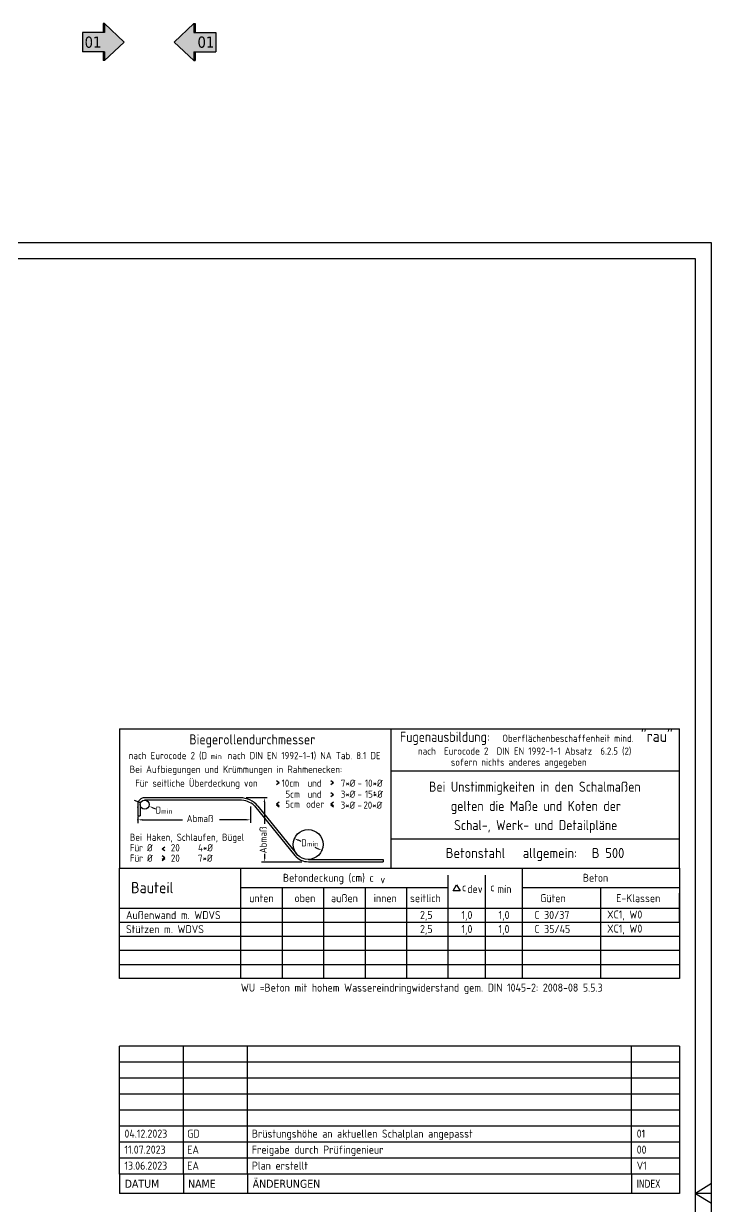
# Model space of a CAD drawing. Extents: x 30.7 to 127.4, y -29 to 23.
# Drawn here: x 98.16 to 108.91, y -4.36 to 14.11 of the extents above; entities that cross this region are included whole.
import ezdxf
from ezdxf.enums import TextEntityAlignment as Align

# ---------------------------------------------------------------- set-up
doc = ezdxf.new("R2010")
doc.units = 0
doc.header["$LTSCALE"] = 0.5
doc.linetypes.add('AUSGEZOGEN', pattern=[1000.01, 1000, 0.01])
for name, color, linetype in [('BET-ANS', 7, 'Continuous'), ('grau_hell', 7, 'Continuous'), ('INDEX', 7, 'Continuous'), ('OBJEKT', 7, 'Continuous'), ('RAHMEN', 7, 'Continuous'), ('STEMPEL', 7, 'Continuous'), ('TEXT', 7, 'Continuous')]:
    doc.layers.add(name, color=color, linetype=linetype)
doc.layers.add('NOPLOT', color=7, linetype='Continuous', plot=False)
doc.styles.add('helv', font='tahoma.ttf')
doc.styles.add('txt', font='isocp.shx')

# ---------------------------------------------------------------- blocks, each defined once
blk = doc.blocks.new('Plankopf-ER')
at = {"layer": 'RAHMEN', "color": 7, "linetype": 'Continuous'}
for p, q in [((-0.5, 4.6), (-18, 4.6)), ((-18, 4.1), (-18, 4.6)), ((-16, 4.1), (-16, 4.6)), ((-14, 4.1), (-14, 4.6)), ((-2, 4.1), (-2, 4.6)), ((-0.5, 4.6), (-0.5, 4.1)), ((-0.5, 4.1), (-18, 4.1)), ((-18, 3.6), (-18, 4.1)), ((-16, 3.6), (-16, 4.1)), ((-14, 3.6), (-14, 4.1)), ((-2, 3.6), (-2, 4.1)), ((-0.5, 4.1), (-0.5, 3.6)), ((-0.5, 3.6), (-18, 3.6)), ((-18, 3.1), (-18, 3.6)), ((-16, 3.1), (-16, 3.6)), ((-14, 3.1), (-14, 3.6)), ((-2, 3.1), (-2, 3.6)), ((-0.5, 3.6), (-0.5, 3.1)), ((-0.5, 3.1), (-18, 3.1)), ((-18, 2.6), (-18, 3.1)), ((-16, 2.6), (-16, 3.1)), ((-14, 2.6), (-14, 3.1)), ((-2, 2.6), (-2, 3.1)), ((-0.5, 3.1), (-0.5, 2.6)), ((-0.5, 2.6), (-18, 2.6)), ((-18, 2.1), (-18, 2.6)), ((-16, 2.1), (-16, 2.6)), ((-14, 2.1), (-14, 2.6)), ((-2, 2.1), (-2, 2.6)), ((-0.5, 2.6), (-0.5, 2.1)), ((-0.5, 2.1), (-18, 2.1)), ((-18, 1.6), (-18, 2.1)), ((-16, 1.6), (-16, 2.1)), ((-14, 1.6), (-14, 2.1)), ((-2, 1.6), (-2, 2.1)), ((-0.5, 2.1), (-0.5, 1.6)), ((-0.5, 1.6), (-18, 1.6)), ((-18, 1.1), (-18, 1.6)), ((-16, 1.1), (-16, 1.6)), ((-14, 1.1), (-14, 1.6)), ((-2, 1.1), (-2, 1.6)), ((-0.5, 1.6), (-0.5, 1.1)), ((-0.5, 1.1), (-18, 1.1)), ((-18, 0.6), (-18, 1.1)), ((-16, 0.6), (-16, 1.1)), ((-14, 0.6), (-14, 1.1)), ((-2, 0.6), (-2, 1.1)), ((-0.5, 1.1), (-0.5, 0.6)), ((-0.5, 0.6), (-18, 0.6)), ((-18, 0.6), (-18, 0)), ((-16, 0.6), (-16, 0)), ((-14, 0.6), (-14, 0)), ((-2, 0.6), (-2, 0)), ((-0.5, 0.6), (-0.5, 0)), ((-0.5, 0), (-18, 0))]:
    blk.add_line(p, q, dxfattribs=at)
at = {"layer": 'RAHMEN', "color": 7, "linetype": 'Continuous', "style": 'txt'}
for tag, p in [('INDEX-D8', (-17.841, 4.242)), ('INDEX-N8', (-15.876, 4.242)), ('INDEX-X8', (-13.857, 4.242)), ('INDEX8', (-1.833, 4.242)), ('INDEX-D7', (-17.841, 3.742)), ('INDEX-N7', (-15.876, 3.742)), ('INDEX-X7', (-13.857, 3.742)), ('INDEX7', (-1.833, 3.742)), ('INDEX-D6', (-17.841, 3.242)), ('INDEX-N6', (-15.876, 3.242)), ('INDEX-X6', (-13.857, 3.242)), ('INDEX6', (-1.833, 3.242)), ('INDEX-D5', (-17.841, 2.742)), ('INDEX-N5', (-15.876, 2.742)), ('INDEX-X5', (-13.857, 2.742)), ('INDEX5', (-1.833, 2.742)), ('INDEX-D4', (-17.841, 2.242)), ('INDEX-N4', (-15.876, 2.242)), ('INDEX-X4', (-13.857, 2.242)), ('INDEX4', (-1.833, 2.242)), ('INDEX-D3', (-17.841, 1.742)), ('INDEX-N3', (-15.876, 1.742)), ('INDEX-X3', (-13.857, 1.742)), ('INDEX3', (-1.833, 1.742)), ('INDEX-D2', (-17.841, 1.242)), ('INDEX-N2', (-15.876, 1.242)), ('INDEX-X2', (-13.857, 1.242)), ('INDEX2', (-1.833, 1.242)), ('INDEX-D1', (-17.841, 0.742)), ('INDEX-N1', (-15.876, 0.742)), ('INDEX-X1', (-13.857, 0.742)), ('INDEX1', (-1.833, 0.742))]:
    blk.add_attdef(tag, p, '', height=0.25, dxfattribs=at)
at = {"layer": 'STEMPEL', "color": 7, "linetype": 'Continuous', "style": 'helv'}
for s, p in [('DATUM', (-17.833, 0.176)), ('NAME', (-15.853, 0.176)), ('ÄNDERUNGEN', (-13.833, 0.176))]:
    blk.add_text(s, height=0.25, dxfattribs=at).set_placement(p)
at = {"layer": 'STEMPEL', "color": 7, "linetype": 'Continuous', "style": 'helv', "width": 0.8}
blk.add_text('INDEX', height=0.25, dxfattribs=at).set_placement((-1.833, 0.176))
blk = doc.blocks.new('A1-57-0')
at = {"layer": 'RAHMEN'}
for p, q in [((137.9, 59.4), (0, 59.4)), ((137.9, 0), (137.9, 59.4))]:
    blk.add_line(p, q, dxfattribs=at)
at = {"layer": 'RAHMEN', "color": 5}
for p, q in [((137.4, 58.9), (2, 58.9)), ((137.4, 0.5), (137.4, 58.9))]:
    blk.add_line(p, q, dxfattribs=at)
at = {"layer": 'RAHMEN', "color": 7, "linetype": 'Continuous'}
for p, q in [((137.9, 30.01), (137.4, 29.7)), ((137.4, 29.7), (137.9, 29.39))]:
    blk.add_line(p, q, dxfattribs=at)
blk = doc.blocks.new('hin_ind5')
at = {"layer": 'grau_hell', "linetype": 'AUSGEZOGEN'}
h = blk.add_hatch(color=9, dxfattribs=at)
h.dxf.hatch_style = 2
h.paths.add_polyline_path([(0, 0), (0.619, -0.577), (0.619, -0.3), (1.306, -0.3), (1.306, 0.3), (0.619, 0.3), (0.619, 0.577)])
h.paths.add_polyline_path([(0.34, -0.274), (1.311, -0.274), (1.311, 0.274), (0.34, 0.274)], flags=9)
at = {"layer": 'OBJEKT', "linetype": 'AUSGEZOGEN'}
for points in [[(0.619, 0.3), (0.66, 0.3), (0.66, 0.577), (0.619, 0.577)], [(0.619, -0.577), (0.66, -0.577), (0.66, -0.3), (0.619, -0.3)]]:
    blk.add_hatch(color=1, dxfattribs=at).paths.add_polyline_path(points)
at = {"layer": 'OBJEKT', "color": 1, "linetype": 'AUSGEZOGEN'}
for p, q in [((0, 0), (0.619, 0.577)), ((0.619, 0.577), (0.619, 0.3)), ((0.619, 0.577), (0.66, 0.577)), ((0.66, 0.577), (0.66, 0.3)), ((0, 0), (0.619, -0.577)), ((0.619, 0.3), (1.306, 0.3)), ((1.306, 0.3), (1.306, -0.3)), ((0.619, -0.3), (0.619, -0.577)), ((0.619, -0.3), (1.306, -0.3)), ((0.66, -0.3), (0.66, -0.577))]:
    blk.add_line(p, q, dxfattribs=at)
at = {"layer": 'OBJEKT', "color": 7, "linetype": 'AUSGEZOGEN'}
blk.add_line((0.619, -0.577), (0.66, -0.577), dxfattribs=at)
at = {"layer": 'INDEX', "color": 1, "linetype": 'Continuous', "style": 'helv'}
blk.add_attdef('INDEX', text='', height=0.35, rotation=360, dxfattribs=at).set_placement((1.259, 0), align=Align.MIDDLE_RIGHT)

msp = doc.modelspace()

# ---------------------------------------------------------------- linework, layer by layer
at = {"layer": 'RAHMEN', "color": 5, "linetype": 'Continuous'}
for p, q in [((99.6553, 3.0982), (108.4053, 3.0982)), ((99.6553, 3.0982), (99.6553, 0.9191)), ((103.9046, 0.9191), (103.9046, 3.0982)), ((108.4053, 0.9191), (108.4053, 3.0982)), ((108.4053, 0.0656), (108.4053, 0.5279))]:
    msp.add_line(p, q, dxfattribs=at)
at = {"layer": 'RAHMEN', "color": 7, "linetype": 'AUSGEZOGEN'}
for p, q in [((103.9046, 2.4407), (108.4053, 2.4407)), ((102.1534, 2.2555), (102.1098, 2.286)), ((102.1534, 2.2555), (102.1098, 2.2249)), ((103.0033, 2.2555), (102.9597, 2.286)), ((103.0033, 2.2555), (102.9597, 2.2249)), ((103.0038, 2.0657), (102.9602, 2.0963)), ((103.0038, 2.0657), (102.9602, 2.0352)), ((102.1098, 1.9276), (102.1534, 1.9582)), ((102.1098, 1.9276), (102.1534, 1.8971)), ((102.1098, 1.9082), (102.1534, 1.8777)), ((102.9597, 1.9276), (103.0033, 1.9582)), ((102.9597, 1.9276), (103.0033, 1.8971)), ((102.9597, 1.9082), (103.0033, 1.8777)), ((103.9046, 1.3768), (108.4053, 1.3768)), ((100.3248, 1.2249), (100.3684, 1.2554)), ((100.3248, 1.2249), (100.3684, 1.1943)), ((100.3684, 1.084), (100.3248, 1.1146)), ((100.3684, 1.084), (100.3248, 1.0534)), ((100.3684, 1.0646), (100.3248, 1.034)), ((99.6553, 0.2966), (108.4053, 0.2966)), ((99.6553, 0.0766), (108.4053, 0.0766)), ((99.6553, -0.1434), (108.4053, -0.1434)), ((99.6553, -0.3634), (108.4053, -0.3634)), ((99.6553, -0.5834), (108.4053, -0.5834))]:
    msp.add_line(p, q, dxfattribs=at)
at = {"layer": 'RAHMEN', "color": 7, "linetype": 'Continuous'}
for p, q in [((99.985, 1.9395), (99.8917, 1.9754)), ((99.9447, 1.9137), (99.9447, 1.7366)), ((99.9801, 1.9137), (99.9801, 1.7366)), ((101.5466, 2.02), (100.051, 2.02)), ((101.5339, 1.9846), (100.051, 1.9846)), ((100.1708, 1.868), (100.2178, 1.8499)), ((101.638, 2.0234), (101.9642, 2.0234)), ((101.7046, 1.884), (101.7046, 1.6306)), ((101.7691, 1.8953), (102.399, 1.12)), ((101.8176, 1.8911), (102.4237, 1.145)), ((101.9218, 1.956), (101.9218, 1.6151)), ((99.9447, 1.7366), (99.9801, 1.7366)), ((99.9447, 1.7252), (99.9447, 1.6248)), ((100.0122, 1.6756), (100.6405, 1.6756)), ((101.6371, 1.6756), (101.2187, 1.6756)), ((102.4965, 1.3373), (102.4526, 1.3562)), ((101.9263, 1.0856), (101.9263, 1.1447)), ((102.7585, 1.2243), (102.7177, 1.2419)), ((101.8751, 1.0181), (102.5086, 1.0181)), ((102.6086, 1.0562), (103.7778, 1.0557)), ((102.6086, 1.0203), (103.7778, 1.0203)), ((103.7778, 1.0557), (103.7778, 1.0203)), ((101.5561, -0.7775), (101.5561, 0.9191)), ((104.7951, -0.8034), (104.7951, 0.8095)), ((105.3744, -0.8034), (105.3744, 0.8095)), ((105.9537, -0.8034), (105.9537, 0.9191)), ((102.2039, -0.8034), (102.2039, 0.6172)), ((102.8517, -0.8034), (102.8517, 0.6172)), ((103.4995, -0.8034), (103.4995, 0.6172)), ((104.1473, -0.8034), (104.1473, 0.6172)), ((107.1795, -0.8034), (107.1795, 0.6172)), ((101.5561, -0.8034), (101.5561, 0.2966)), ((104.7951, -0.8034), (104.7951, 0.2966)), ((108.9053, -4.1609), (108.6553, -4.1609))]:
    msp.add_line(p, q, dxfattribs=at)
at = {"layer": 'RAHMEN', "color": 1, "linetype": 'Continuous'}
for p, q in [((101.5561, 0.6172), (104.7951, 0.6172)), ((105.9537, 0.6172), (108.4053, 0.6172))]:
    msp.add_line(p, q, dxfattribs=at)
at = {"layer": 'RAHMEN', "color": 5, "linetype": 'AUSGEZOGEN'}
msp.add_lwpolyline([(99.6553, 0.9191), (108.4053, 0.9191), (108.4053, -0.8034), (99.6553, -0.8034)], close=True, dxfattribs=at)
at = {"layer": 'RAHMEN', "color": 1, "linetype": 'Continuous'}
msp.add_lwpolyline([(104.9239, 0.6618), (104.9784, 0.5674), (104.8694, 0.5674)], close=True, dxfattribs=at)
at = {"layer": 'RAHMEN', "color": 7, "linetype": 'Continuous'}
for centre, radius in [((100.051, 1.9137), 0.0709), ((102.6056, 1.2903), 0.2341)]:
    msp.add_circle(centre, radius, dxfattribs=at)
for centre, radius, start, end in [((100.051, 1.9137), 0.1063, 89.99998, 180), ((101.5339, 1.6303), 0.3543, 48.41068, 90), ((101.5466, 1.6709), 0.3491, 39.09564, 90), ((102.6086, 1.2903), 0.27, 219.09564, 270)]:
    msp.add_arc(centre, radius, start, end, dxfattribs=at)
for p in [(103.6428, 2.1008), (99.9447, 1.8727), (99.9447, 1.6756), (102.3906, 1.383), (102.8205, 1.1976)]:
    msp.add_point(p, dxfattribs=at)
for points in [[(99.933, 1.9502), (99.9393, 1.9665), (99.985, 1.9395)], [(100.1677, 1.8599), (100.1739, 1.8762), (100.1219, 1.8868)], [(101.9331, 1.956), (101.9106, 1.956), (101.9218, 2.0235)], [(100.0122, 1.6643), (100.0122, 1.6868), (99.9447, 1.6756)], [(101.6371, 1.6643), (101.6371, 1.6868), (101.7046, 1.6756)], [(102.4481, 1.3459), (102.457, 1.3666), (102.3906, 1.383)], [(102.7541, 1.214), (102.763, 1.2347), (102.8205, 1.1976)], [(101.9376, 1.0856), (101.9151, 1.0856), (101.9263, 1.0181)]]:
    msp.add_solid(points, dxfattribs=at)

# ---------------------------------------------------------------- block references
at = {"layer": 'BET-ANS', "xscale": 0.5, "yscale": 0.5, "zscale": 0.5}
msp.add_blockref('Plankopf-ER', (108.6553, -4.1609), dxfattribs=at).add_auto_attribs({'INDEX1': 'V1', 'INDEX-N1': 'EA', 'INDEX-D1': '13.06.2023', 'INDEX-X1': 'Plan erstellt', 'INDEX2': '00', 'INDEX-N2': 'EA', 'INDEX-D2': '11.07.2023', 'INDEX-X2': 'Freigabe durch Prüfingenieur', 'INDEX3': '01', 'INDEX-N3': 'GD', 'INDEX-D3': '04.12.2023', 'INDEX-X3': 'Brüstungshöhe an aktuellen Schalplan angepasst'})
at = {"layer": 'OBJEKT', "color": 7, "linetype": 'AUSGEZOGEN'}
ref = msp.add_blockref('hin_ind5', (99.7328, 13.8261), dxfattribs=dict(at, xscale=-0.5, yscale=0.5, zscale=0.5))
ref.add_attrib('INDEX', '01', dxfattribs={"layer": 'INDEX', "color": 1, "linetype": 'Continuous', "height": 0.175, "style": 'helv'}).set_placement((99.3756, 13.8261), align=Align.MIDDLE_RIGHT)
at = {"layer": 'OBJEKT', "color": 7, "linetype": 'AUSGEZOGEN', "xscale": 0.5, "yscale": 0.5, "zscale": 0.5}
msp.add_blockref('hin_ind5', (100.5102, 13.8261), dxfattribs=at).add_auto_attribs({'INDEX': '01'})
at = {"layer": 'RAHMEN', "color": 7, "linetype": 'AUSGEZOGEN', "xscale": 0.5, "yscale": 0.5, "zscale": 0.5}
msp.add_blockref('A1-57-0', (39.9553, -19.0109), dxfattribs=at)

# ---------------------------------------------------------------- texts
at = {"layer": 'NOPLOT', "color": 191, "linetype": 'Continuous', "style": 'txt'}
msp.add_text('WU =Beton mit hohem Wassereindringwiderstand gem. DIN 1045-2: 2008-08 5.5.3', height=0.125, dxfattribs=at).set_placement((101.5543, -1.0087))
at = {"layer": 'RAHMEN', "color": 1, "linetype": 'Continuous', "style": 'txt', "width": 0.95}
for s, p in [('Biegerollendurchmesser', (101.7332, 2.8539)), ('Fugenausbildung:', (104.7414, 2.8934)), ('Bei Unstimmigkeiten in den Schalmaßen', (106.1478, 2.1141)), ('gelten die Maße und Koten der', (106.1648, 1.8141)), ('Schal-, Werk- und Detailpläne', (106.1613, 1.5141))]:
    msp.add_text(s, height=0.1575, dxfattribs=at).set_placement(p, align=Align.CENTER)
at = {"layer": 'RAHMEN', "color": 7, "linetype": 'Continuous', "style": 'txt'}
for s, p in [('Oberflächenbeschaffenheit mind.', (105.6398, 2.8934)), ('nach  Eurocode 2  DIN EN 1992-1-1 Absatz  6.2.5 (2)', (104.3216, 2.6935)), ('sofern nichts anderes angegeben', (104.8348, 2.5203)), ('Bei Aufbiegungen und Krümmungen in Rahmenecken:', (99.8171, 2.4086)), ('10cm', (102.1904, 2.1925)), ('und', (102.5947, 2.1925)), ('7*%%C', (103.1163, 2.1925)), ('-', (103.3778, 2.1925)), ('10*%%C', (103.4928, 2.1925)), ('5cm', (102.2507, 2.0206)), ('und', (102.5952, 2.0206)), ('3*%%C', (103.1149, 2.0206)), ('-', (103.3764, 2.0206)), ('15*%%C', (103.4928, 2.0206)), ('D', (100.22, 1.7712)), ('5cm', (102.2498, 1.8646)), ('oder', (102.5744, 1.8646)), ('3*%%C', (103.1134, 1.8488)), ('-', (103.3749, 1.8488)), ('20*%%C', (103.4683, 1.8488)), ('Abmaß', (100.708, 1.6391)), ('Für %%C', (99.8191, 1.183)), ('Bei Haken, Schlaufen, Bügel', (99.8193, 1.3469)), ('20', (100.4611, 1.183)), ('4*%%C', (100.885, 1.183)), ('D', (102.4972, 1.2608)), ('Für %%C', (99.8193, 1.021)), ('20', (100.4613, 1.021)), ('7*%%C', (100.885, 1.021))]:
    msp.add_text(s, height=0.1125, dxfattribs=at).set_placement(p)
msp.add_text('nach Eurocode 2 (D     nach DIN EN 1992-1-1) NA Tab. 8.1 DE', height=0.1125, dxfattribs=at).set_placement((101.7694, 2.6229), align=Align.CENTER)
msp.add_text('Für seitliche Überdeckung von', height=0.1125, dxfattribs=at).set_placement((101.8181, 2.1925), align=Align.RIGHT)
msp.add_text('Abmaß', height=0.1125, rotation=90, dxfattribs=at).set_placement((101.9583, 1.1533))
at = {"layer": 'RAHMEN', "color": 1, "linetype": 'Continuous', "style": 'txt'}
for s, height, p in [('Betonstahl', 0.1575, (104.7561, 1.0781)), ('allgemein:', 0.1575, (105.9594, 1.0781)), ('B 500 ', 0.1575, (107.0381, 1.0781)), ('Betondeckung (cm) c', 0.125, (102.2116, 0.7073)), ('v', 0.125, (103.7333, 0.6808)), ('Beton', 0.125, (106.8979, 0.7073)), ('Bauteil', 0.175, (99.8381, 0.5289)), ('c', 0.125, (105.01, 0.559)), ('dev', 0.125, (105.0916, 0.5325)), ('c', 0.125, (105.4523, 0.559)), ('min', 0.125, (105.5608, 0.5325))]:
    msp.add_text(s, height=height, dxfattribs=at).set_placement(p)
at = {"layer": 'TEXT', "color": 1, "style": 'txt'}
msp.add_text('"rau"', height=0.175, dxfattribs=at).set_placement((107.8047, 2.893))
at = {"layer": 'TEXT', "color": 7, "linetype": 'AUSGEZOGEN', "style": 'txt'}
for s, height, p in [('min', 0.08016, (101.0791, 2.6252)), ('min', 0.08016, (100.3106, 1.7699)), ('min', 0.08016, (102.5877, 1.2594)), ('unten', 0.125, (101.6841, 0.3891)), ('oben', 0.125, (102.3916, 0.3891)), ('außen', 0.125, (102.963, 0.3891)), ('innen', 0.125, (103.6297, 0.3891)), ('seitlich', 0.125, (104.1974, 0.3891)), ('Güten', 0.125, (106.2317, 0.3891)), ('E-Klassen', 0.125, (107.4193, 0.3891)), ('Außenwand m. WDVS', 0.125, (99.7597, 0.125)), ('2,5', 0.125, (104.353, 0.1269)), ('1,0', 0.125, (105.0008, 0.1269)), ('1,0', 0.125, (105.5801, 0.1269)), ('C 30/37', 0.125, (106.1408, 0.1269)), ('XC1, W0', 0.125, (107.2769, 0.1337)), ('Stützen m. WDVS', 0.125, (99.7597, -0.095)), ('2,5', 0.125, (104.353, -0.0931)), ('1,0', 0.125, (105.0008, -0.0931)), ('1,0', 0.125, (105.5801, -0.0931)), ('C 35/45', 0.125, (106.1408, -0.0931)), ('XC1, W0', 0.125, (107.2769, -0.0863))]:
    msp.add_text(s, height=height, dxfattribs=at).set_placement(p)

doc.saveas('drawing.dxf')
